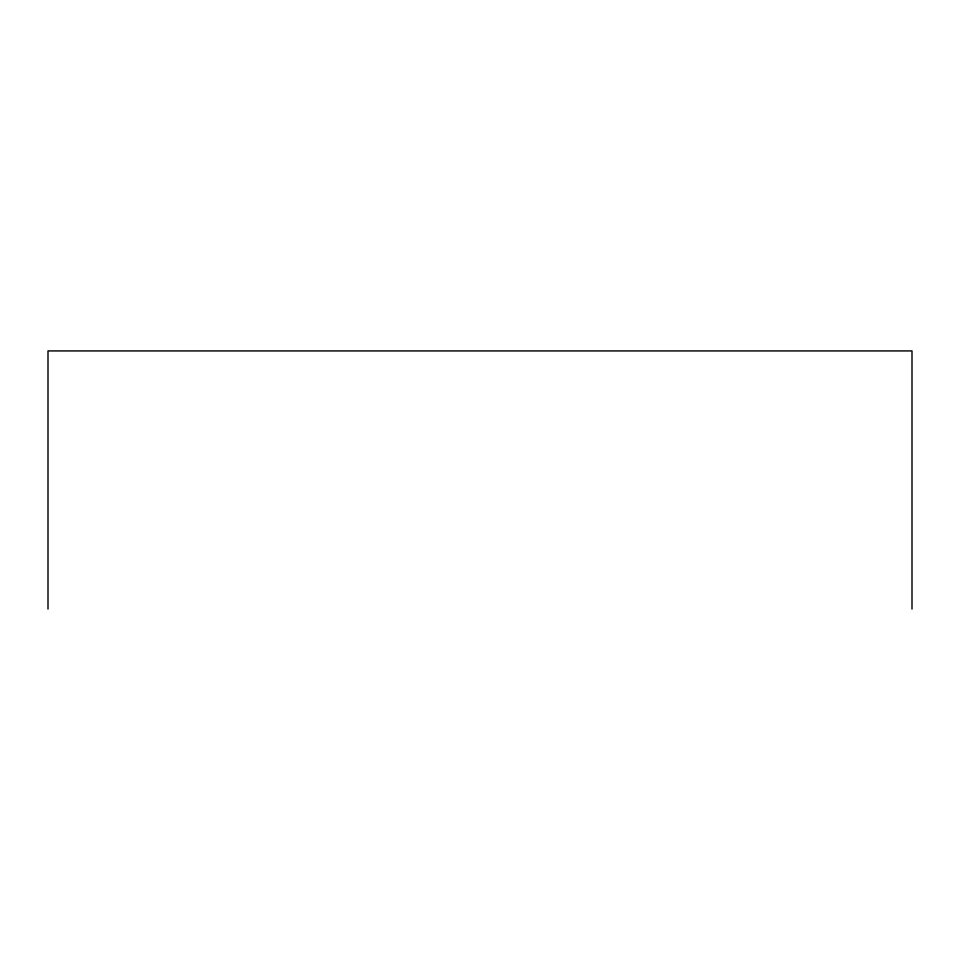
<?xml version="1.0" encoding="UTF-8"?>
<svg xmlns="http://www.w3.org/2000/svg" width="960" height="960" viewBox="0 0 960 960"><rect width="100%" height="100%" fill="white"/><g stroke="black" fill="none" stroke-linecap="round" stroke-linejoin="round"><path stroke-width="1.44" d="M912 609.072L912 350.928L48 350.928L48 609.072"/></g></svg>
